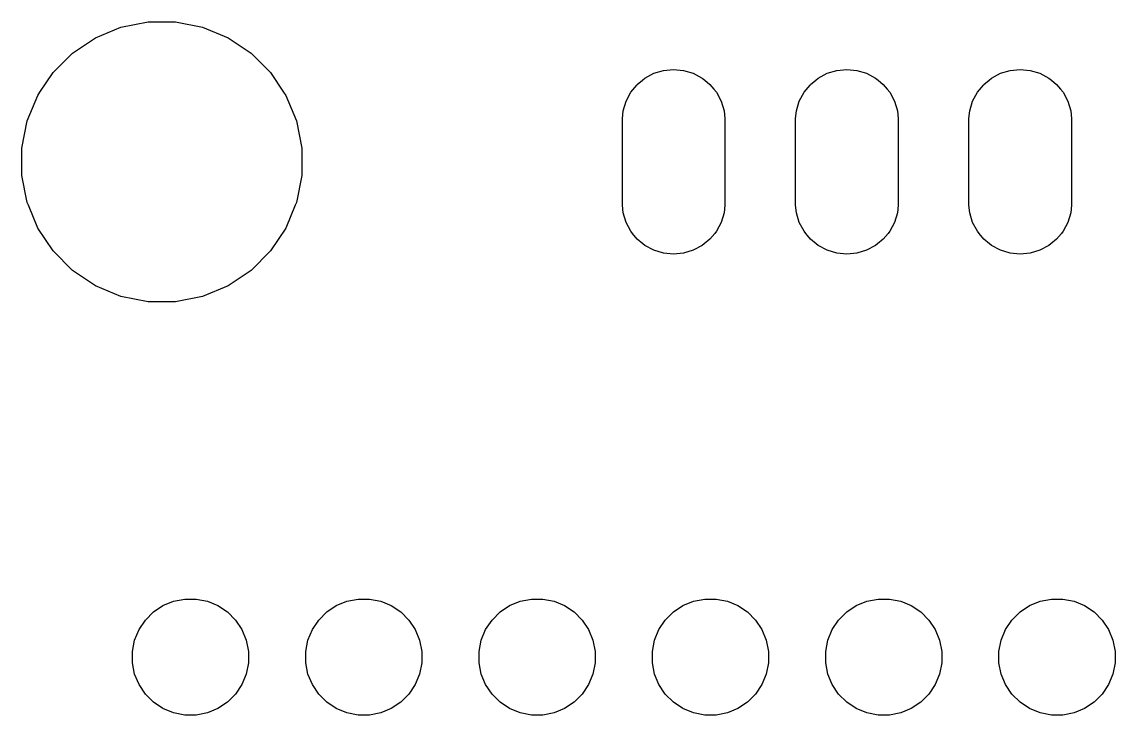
# Model space of a CAD drawing. Extents: x 29 to 167, y -137 to -71.
# Drawn here: x 29.45 to 45.47, y -81.61 to -71.45 of the extents above; entities that cross this region are included whole.
import ezdxf

# ---------------------------------------------------------------- set-up
doc = ezdxf.new("R2010")
doc.units = 0
doc.layers.add('BLACK', color=7, linetype='CONTINUOUS')

msp = doc.modelspace()

# ---------------------------------------------------------------- linework, layer by layer
at = {"layer": 'BLACK', "linetype": 'CONTINUOUS'}
for p, q in [((30.9017, -71.5278), (31.298, -71.449)), ((31.298, -71.449), (31.702, -71.449)), ((31.702, -71.449), (32.0983, -71.5278)), ((30.5285, -71.6824), (30.9017, -71.5278)), ((32.0983, -71.5278), (32.4715, -71.6824)), ((30.1926, -71.9069), (30.5285, -71.6824)), ((30.5285, -71.6824), (30.5285, -71.6824)), ((32.4715, -71.6824), (32.4715, -71.6824)), ((32.4715, -71.6824), (32.8074, -71.9069)), ((29.9069, -72.1926), (30.1926, -71.9069)), ((32.8074, -71.9069), (33.0931, -72.1926)), ((29.7143, -72.4808), (29.9069, -72.1926)), ((33.0931, -72.1926), (33.2857, -72.4808)), ((38.5807, -72.2725), (38.7112, -72.2028)), ((38.7112, -72.2028), (38.8528, -72.1599)), ((38.8528, -72.1599), (39, -72.1454)), ((39, -72.1454), (39.1472, -72.1599)), ((39.1472, -72.1599), (39.2888, -72.2028)), ((39.2888, -72.2028), (39.4193, -72.2725)), ((41.1207, -72.2725), (41.2512, -72.2028)), ((41.2512, -72.2028), (41.3928, -72.1599)), ((41.3928, -72.1599), (41.54, -72.1454)), ((41.54, -72.1454), (41.6872, -72.1599)), ((41.6872, -72.1599), (41.8288, -72.2028)), ((41.8288, -72.2028), (41.9593, -72.2725)), ((43.6607, -72.2725), (43.7912, -72.2028)), ((43.7912, -72.2028), (43.9328, -72.1599)), ((43.9328, -72.1599), (44.08, -72.1454)), ((44.08, -72.1454), (44.2272, -72.1599)), ((44.2272, -72.1599), (44.3688, -72.2028)), ((44.3688, -72.2028), (44.4993, -72.2725)), ((38.3725, -72.4807), (38.4598, -72.3745)), ((38.4598, -72.3745), (38.4664, -72.3664)), ((38.4664, -72.3664), (38.5439, -72.3028)), ((38.5439, -72.3028), (38.5807, -72.2725)), ((39.4193, -72.2725), (39.4561, -72.3028)), ((39.4561, -72.3028), (39.5336, -72.3664)), ((39.5336, -72.3664), (39.5908, -72.4361)), ((40.9125, -72.4807), (40.9998, -72.3745)), ((40.9998, -72.3745), (41.0064, -72.3664)), ((41.0064, -72.3664), (41.0839, -72.3028)), ((41.0839, -72.3028), (41.1207, -72.2725)), ((41.9593, -72.2725), (41.9961, -72.3028)), ((41.9961, -72.3028), (42.0736, -72.3664)), ((42.0736, -72.3664), (42.1308, -72.4361)), ((43.4525, -72.4807), (43.5398, -72.3745)), ((43.5398, -72.3745), (43.5464, -72.3664)), ((43.5464, -72.3664), (43.6239, -72.3028)), ((43.6239, -72.3028), (43.6607, -72.2725)), ((44.4993, -72.2725), (44.5361, -72.3028)), ((44.5361, -72.3028), (44.6136, -72.3664)), ((44.6136, -72.3664), (44.6708, -72.4361)), ((29.5278, -72.9017), (29.6824, -72.5285)), ((29.6824, -72.5285), (29.7143, -72.4808)), ((33.2857, -72.4808), (33.3176, -72.5285)), ((33.3176, -72.5285), (33.4722, -72.9017)), ((38.3028, -72.6112), (38.3725, -72.4807)), ((39.5908, -72.4361), (39.6275, -72.4807)), ((39.6275, -72.4807), (39.6972, -72.6112)), ((40.8428, -72.6112), (40.9125, -72.4807)), ((42.1308, -72.4361), (42.1675, -72.4807)), ((42.1675, -72.4807), (42.2372, -72.6112)), ((43.3828, -72.6112), (43.4525, -72.4807)), ((44.6708, -72.4361), (44.7075, -72.4807)), ((44.7075, -72.4807), (44.7772, -72.6112)), ((38.2599, -72.7528), (38.3028, -72.6112)), ((39.6972, -72.6112), (39.7401, -72.7528)), ((40.7999, -72.7528), (40.8428, -72.6112)), ((42.2372, -72.6112), (42.2801, -72.7528)), ((43.3399, -72.7528), (43.3828, -72.6112)), ((44.7772, -72.6112), (44.8201, -72.7528)), ((38.249, -72.8631), (38.2599, -72.7528)), ((38.249, -74.1369), (38.249, -72.8631)), ((39.7401, -72.7528), (39.751, -72.8631)), ((39.751, -72.8631), (39.751, -74.1369)), ((40.789, -72.8631), (40.7999, -72.7528)), ((40.789, -74.1369), (40.789, -72.8631)), ((42.2801, -72.7528), (42.291, -72.8631)), ((42.291, -72.8631), (42.291, -74.1369)), ((43.329, -72.8631), (43.3399, -72.7528)), ((43.329, -74.1369), (43.329, -72.8631)), ((44.8201, -72.7528), (44.831, -72.8631)), ((44.831, -72.8631), (44.831, -74.1369)), ((29.449, -73.298), (29.5278, -72.9017)), ((33.4722, -72.9017), (33.551, -73.298)), ((29.449, -73.702), (29.449, -73.298)), ((33.551, -73.298), (33.551, -73.702)), ((29.5278, -74.0983), (29.449, -73.702)), ((33.551, -73.702), (33.4722, -74.0983)), ((29.5438, -74.1369), (29.5278, -74.0983)), ((29.6824, -74.4715), (29.5438, -74.1369)), ((33.4562, -74.1369), (33.3176, -74.4715)), ((33.4722, -74.0983), (33.4562, -74.1369)), ((38.2599, -74.2472), (38.249, -74.1369)), ((39.751, -74.1369), (39.7401, -74.2472)), ((40.7999, -74.2472), (40.789, -74.1369)), ((42.291, -74.1369), (42.2801, -74.2472)), ((43.3399, -74.2472), (43.329, -74.1369)), ((44.831, -74.1369), (44.8201, -74.2472)), ((38.3028, -74.3888), (38.2599, -74.2472)), ((39.7401, -74.2472), (39.6972, -74.3888)), ((40.8428, -74.3888), (40.7999, -74.2472)), ((42.2801, -74.2472), (42.2372, -74.3888)), ((43.3828, -74.3888), (43.3399, -74.2472)), ((44.8201, -74.2472), (44.7772, -74.3888)), ((29.9069, -74.8074), (29.6824, -74.4715)), ((33.3176, -74.4715), (33.0931, -74.8074)), ((38.3725, -74.5193), (38.3028, -74.3888)), ((39.6972, -74.3888), (39.6275, -74.5193)), ((40.9125, -74.5193), (40.8428, -74.3888)), ((42.2372, -74.3888), (42.1675, -74.5193)), ((43.4525, -74.5193), (43.3828, -74.3888)), ((44.7772, -74.3888), (44.7075, -74.5193)), ((38.397, -74.549), (38.3725, -74.5193)), ((38.4664, -74.6336), (38.397, -74.549)), ((38.551, -74.703), (38.4664, -74.6336)), ((39.5336, -74.6336), (39.449, -74.703)), ((39.603, -74.549), (39.5336, -74.6336)), ((39.6275, -74.5193), (39.603, -74.549)), ((40.937, -74.549), (40.9125, -74.5193)), ((41.0064, -74.6336), (40.937, -74.549)), ((41.091, -74.703), (41.0064, -74.6336)), ((42.0736, -74.6336), (41.989, -74.703)), ((42.143, -74.549), (42.0736, -74.6336)), ((42.1675, -74.5193), (42.143, -74.549)), ((43.477, -74.549), (43.4525, -74.5193)), ((43.5464, -74.6336), (43.477, -74.549)), ((43.631, -74.703), (43.5464, -74.6336)), ((44.6136, -74.6336), (44.529, -74.703)), ((44.683, -74.549), (44.6136, -74.6336)), ((44.7075, -74.5193), (44.683, -74.549)), ((30.1926, -75.0931), (29.9069, -74.8074)), ((33.0931, -74.8074), (32.8074, -75.0931)), ((38.5807, -74.7275), (38.551, -74.703)), ((38.7112, -74.7972), (38.5807, -74.7275)), ((38.8528, -74.8401), (38.7112, -74.7972)), ((39.2888, -74.7972), (39.1472, -74.8401)), ((39.4193, -74.7275), (39.2888, -74.7972)), ((39.449, -74.703), (39.4193, -74.7275)), ((41.1207, -74.7275), (41.091, -74.703)), ((41.2512, -74.7972), (41.1207, -74.7275)), ((41.3928, -74.8401), (41.2512, -74.7972)), ((41.8288, -74.7972), (41.6872, -74.8401)), ((41.9593, -74.7275), (41.8288, -74.7972)), ((41.989, -74.703), (41.9593, -74.7275)), ((43.6607, -74.7275), (43.631, -74.703)), ((43.7912, -74.7972), (43.6607, -74.7275)), ((43.9328, -74.8401), (43.7912, -74.7972)), ((44.3688, -74.7972), (44.2272, -74.8401)), ((44.4993, -74.7275), (44.3688, -74.7972)), ((44.529, -74.703), (44.4993, -74.7275)), ((39, -74.8546), (38.8528, -74.8401)), ((39.1472, -74.8401), (39, -74.8546)), ((41.54, -74.8546), (41.3928, -74.8401)), ((41.6872, -74.8401), (41.54, -74.8546)), ((44.08, -74.8546), (43.9328, -74.8401)), ((44.2272, -74.8401), (44.08, -74.8546)), ((30.5285, -75.3176), (30.1926, -75.0931)), ((32.8074, -75.0931), (32.4715, -75.3176)), ((30.9017, -75.4722), (30.5285, -75.3176)), ((30.5285, -75.3176), (30.5285, -75.3176)), ((30.5285, -75.3176), (30.5285, -75.3176)), ((32.4715, -75.3176), (32.0983, -75.4722)), ((32.4715, -75.3176), (32.4715, -75.3176)), ((32.4715, -75.3176), (32.4715, -75.3176)), ((31.298, -75.551), (30.9017, -75.4722)), ((31.702, -75.551), (31.298, -75.551)), ((32.0983, -75.4722), (31.702, -75.551)), ((31.5169, -80.0059), (31.6718, -79.9417)), ((31.6718, -79.9417), (31.8362, -79.909)), ((31.8362, -79.909), (32.0038, -79.909)), ((32.0038, -79.909), (32.1682, -79.9417)), ((32.1682, -79.9417), (32.3231, -80.0059)), ((34.0569, -80.0059), (34.2118, -79.9417)), ((34.2118, -79.9417), (34.3762, -79.909)), ((34.3762, -79.909), (34.5438, -79.909)), ((34.5438, -79.909), (34.7082, -79.9417)), ((34.7082, -79.9417), (34.8631, -80.0059)), ((36.5969, -80.0059), (36.7518, -79.9417)), ((36.7518, -79.9417), (36.9162, -79.909)), ((36.9162, -79.909), (37.0838, -79.909)), ((37.0838, -79.909), (37.2482, -79.9417)), ((37.2482, -79.9417), (37.4031, -80.0059)), ((39.1369, -80.0059), (39.2918, -79.9417)), ((39.2918, -79.9417), (39.4562, -79.909)), ((39.4562, -79.909), (39.6238, -79.909)), ((39.6238, -79.909), (39.7882, -79.9417)), ((39.7882, -79.9417), (39.9431, -80.0059)), ((41.6769, -80.0059), (41.8318, -79.9417)), ((41.8318, -79.9417), (41.9962, -79.909)), ((41.9962, -79.909), (42.1638, -79.909)), ((42.1638, -79.909), (42.3282, -79.9417)), ((42.3282, -79.9417), (42.4831, -80.0059)), ((44.2169, -80.0059), (44.3718, -79.9417)), ((44.3718, -79.9417), (44.5362, -79.909)), ((44.5362, -79.909), (44.7038, -79.909)), ((44.7038, -79.909), (44.8682, -79.9417)), ((44.8682, -79.9417), (45.0231, -80.0059)), ((31.259, -80.2175), (31.3775, -80.099)), ((31.3775, -80.099), (31.5169, -80.0059)), ((32.3231, -80.0059), (32.4625, -80.099)), ((32.4625, -80.099), (32.581, -80.2175)), ((33.799, -80.2175), (33.9175, -80.099)), ((33.9175, -80.099), (34.0569, -80.0059)), ((34.8631, -80.0059), (35.0025, -80.099)), ((35.0025, -80.099), (35.121, -80.2175)), ((36.339, -80.2175), (36.4575, -80.099)), ((36.4575, -80.099), (36.5969, -80.0059)), ((37.4031, -80.0059), (37.5425, -80.099)), ((37.5425, -80.099), (37.661, -80.2175)), ((38.879, -80.2175), (38.9975, -80.099)), ((38.9975, -80.099), (39.1369, -80.0059)), ((39.9431, -80.0059), (40.0825, -80.099)), ((40.0825, -80.099), (40.201, -80.2175)), ((41.419, -80.2175), (41.5375, -80.099)), ((41.5375, -80.099), (41.6769, -80.0059)), ((42.4831, -80.0059), (42.6225, -80.099)), ((42.6225, -80.099), (42.741, -80.2175)), ((43.959, -80.2175), (44.0775, -80.099)), ((44.0775, -80.099), (44.2169, -80.0059)), ((45.0231, -80.0059), (45.1625, -80.099)), ((45.1625, -80.099), (45.281, -80.2175)), ((31.1659, -80.3569), (31.259, -80.2175)), ((32.581, -80.2175), (32.6741, -80.3569)), ((33.7059, -80.3569), (33.799, -80.2175)), ((35.121, -80.2175), (35.2141, -80.3569)), ((36.2459, -80.3569), (36.339, -80.2175)), ((37.661, -80.2175), (37.7541, -80.3569)), ((38.7859, -80.3569), (38.879, -80.2175)), ((40.201, -80.2175), (40.2941, -80.3569)), ((41.3259, -80.3569), (41.419, -80.2175)), ((42.741, -80.2175), (42.8341, -80.3569)), ((43.8659, -80.3569), (43.959, -80.2175)), ((45.281, -80.2175), (45.3741, -80.3569)), ((31.1017, -80.5118), (31.1659, -80.3569)), ((32.6741, -80.3569), (32.7383, -80.5118)), ((33.6417, -80.5118), (33.7059, -80.3569)), ((35.2141, -80.3569), (35.2783, -80.5118)), ((36.1817, -80.5118), (36.2459, -80.3569)), ((37.7541, -80.3569), (37.8183, -80.5118)), ((38.7217, -80.5118), (38.7859, -80.3569)), ((40.2941, -80.3569), (40.3583, -80.5118)), ((41.2617, -80.5118), (41.3259, -80.3569)), ((42.8341, -80.3569), (42.8983, -80.5118)), ((43.8017, -80.5118), (43.8659, -80.3569)), ((45.3741, -80.3569), (45.4383, -80.5118)), ((31.069, -80.6762), (31.1017, -80.5118)), ((32.7383, -80.5118), (32.771, -80.6762)), ((33.609, -80.6762), (33.6417, -80.5118)), ((35.2783, -80.5118), (35.311, -80.6762)), ((36.149, -80.6762), (36.1817, -80.5118)), ((37.8183, -80.5118), (37.851, -80.6762)), ((38.689, -80.6762), (38.7217, -80.5118)), ((40.3583, -80.5118), (40.391, -80.6762)), ((41.229, -80.6762), (41.2617, -80.5118)), ((42.8983, -80.5118), (42.931, -80.6762)), ((43.769, -80.6762), (43.8017, -80.5118)), ((45.4383, -80.5118), (45.471, -80.6762)), ((31.069, -80.8438), (31.069, -80.6762)), ((32.771, -80.6762), (32.771, -80.8438)), ((33.609, -80.8438), (33.609, -80.6762)), ((35.311, -80.6762), (35.311, -80.8438)), ((36.149, -80.8438), (36.149, -80.6762)), ((37.851, -80.6762), (37.851, -80.8438)), ((38.689, -80.8438), (38.689, -80.6762)), ((40.391, -80.6762), (40.391, -80.8438)), ((41.229, -80.8438), (41.229, -80.6762)), ((42.931, -80.6762), (42.931, -80.8438)), ((43.769, -80.8438), (43.769, -80.6762)), ((45.471, -80.6762), (45.471, -80.8438)), ((31.1017, -81.0082), (31.069, -80.8438)), ((32.771, -80.8438), (32.7383, -81.0082)), ((33.6417, -81.0082), (33.609, -80.8438)), ((35.311, -80.8438), (35.2783, -81.0082)), ((36.1817, -81.0082), (36.149, -80.8438)), ((37.851, -80.8438), (37.8183, -81.0082)), ((38.7217, -81.0082), (38.689, -80.8438)), ((40.391, -80.8438), (40.3583, -81.0082)), ((41.2617, -81.0082), (41.229, -80.8438)), ((42.931, -80.8438), (42.8983, -81.0082)), ((43.8017, -81.0082), (43.769, -80.8438)), ((45.471, -80.8438), (45.4383, -81.0082)), ((31.1659, -81.1631), (31.1017, -81.0082)), ((32.7383, -81.0082), (32.6741, -81.1631)), ((33.7059, -81.1631), (33.6417, -81.0082)), ((35.2783, -81.0082), (35.2141, -81.1631)), ((36.2459, -81.1631), (36.1817, -81.0082)), ((37.8183, -81.0082), (37.7541, -81.1631)), ((38.7859, -81.1631), (38.7217, -81.0082)), ((40.3583, -81.0082), (40.2941, -81.1631)), ((41.3259, -81.1631), (41.2617, -81.0082)), ((42.8983, -81.0082), (42.8341, -81.1631)), ((43.8659, -81.1631), (43.8017, -81.0082)), ((45.4383, -81.0082), (45.3741, -81.1631)), ((31.259, -81.3025), (31.1659, -81.1631)), ((32.6741, -81.1631), (32.581, -81.3025)), ((33.799, -81.3025), (33.7059, -81.1631)), ((35.2141, -81.1631), (35.121, -81.3025)), ((36.339, -81.3025), (36.2459, -81.1631)), ((37.7541, -81.1631), (37.661, -81.3025)), ((38.879, -81.3025), (38.7859, -81.1631)), ((40.2941, -81.1631), (40.201, -81.3025)), ((41.419, -81.3025), (41.3259, -81.1631)), ((42.8341, -81.1631), (42.741, -81.3025)), ((43.959, -81.3025), (43.8659, -81.1631)), ((45.3741, -81.1631), (45.281, -81.3025)), ((31.3775, -81.421), (31.259, -81.3025)), ((32.581, -81.3025), (32.4625, -81.421)), ((33.9175, -81.421), (33.799, -81.3025)), ((35.121, -81.3025), (35.0025, -81.421)), ((36.4575, -81.421), (36.339, -81.3025)), ((37.661, -81.3025), (37.5425, -81.421)), ((38.9975, -81.421), (38.879, -81.3025)), ((40.201, -81.3025), (40.0825, -81.421)), ((41.5375, -81.421), (41.419, -81.3025)), ((42.741, -81.3025), (42.6225, -81.421)), ((44.0775, -81.421), (43.959, -81.3025)), ((45.281, -81.3025), (45.1625, -81.421)), ((31.5169, -81.5141), (31.3775, -81.421)), ((31.6718, -81.5783), (31.5169, -81.5141)), ((32.3231, -81.5141), (32.1682, -81.5783)), ((32.4625, -81.421), (32.3231, -81.5141)), ((34.0569, -81.5141), (33.9175, -81.421)), ((34.2118, -81.5783), (34.0569, -81.5141)), ((34.8631, -81.5141), (34.7082, -81.5783)), ((35.0025, -81.421), (34.8631, -81.5141)), ((36.5969, -81.5141), (36.4575, -81.421)), ((36.7518, -81.5783), (36.5969, -81.5141)), ((37.4031, -81.5141), (37.2482, -81.5783)), ((37.5425, -81.421), (37.4031, -81.5141)), ((39.1369, -81.5141), (38.9975, -81.421)), ((39.2918, -81.5783), (39.1369, -81.5141)), ((39.9431, -81.5141), (39.7882, -81.5783)), ((40.0825, -81.421), (39.9431, -81.5141)), ((41.6769, -81.5141), (41.5375, -81.421)), ((41.8318, -81.5783), (41.6769, -81.5141)), ((42.4831, -81.5141), (42.3282, -81.5783)), ((42.6225, -81.421), (42.4831, -81.5141)), ((44.2169, -81.5141), (44.0775, -81.421)), ((44.3718, -81.5783), (44.2169, -81.5141)), ((45.0231, -81.5141), (44.8682, -81.5783)), ((45.1625, -81.421), (45.0231, -81.5141)), ((31.8362, -81.611), (31.6718, -81.5783)), ((32.0038, -81.611), (31.8362, -81.611)), ((32.1682, -81.5783), (32.0038, -81.611)), ((34.3762, -81.611), (34.2118, -81.5783)), ((34.5438, -81.611), (34.3762, -81.611)), ((34.7082, -81.5783), (34.5438, -81.611)), ((36.9162, -81.611), (36.7518, -81.5783)), ((37.0838, -81.611), (36.9162, -81.611)), ((37.2482, -81.5783), (37.0838, -81.611)), ((39.4562, -81.611), (39.2918, -81.5783)), ((39.6238, -81.611), (39.4562, -81.611)), ((39.7882, -81.5783), (39.6238, -81.611)), ((41.9962, -81.611), (41.8318, -81.5783)), ((42.1638, -81.611), (41.9962, -81.611)), ((42.3282, -81.5783), (42.1638, -81.611)), ((44.5362, -81.611), (44.3718, -81.5783)), ((44.7038, -81.611), (44.5362, -81.611)), ((44.8682, -81.5783), (44.7038, -81.611))]:
    msp.add_line(p, q, dxfattribs=at)

doc.saveas('drawing.dxf')
